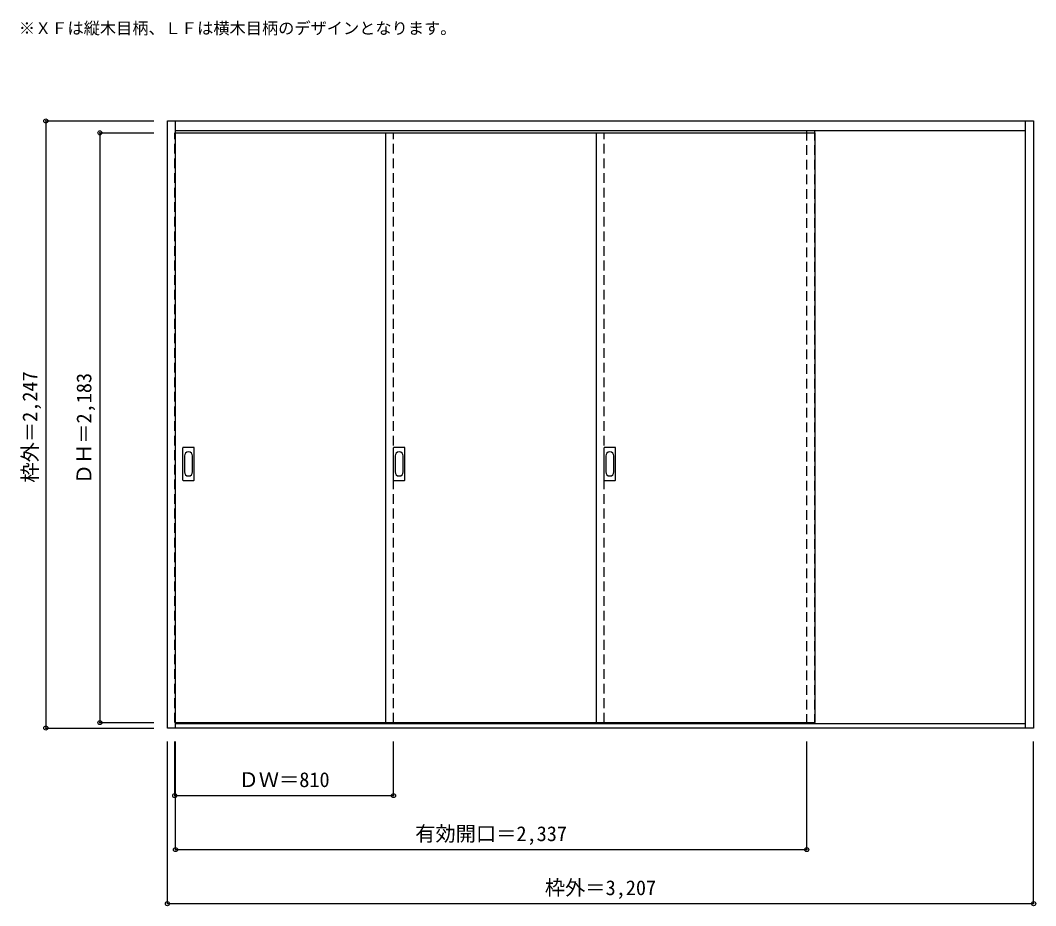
# Model space of a CAD drawing. Units: millimetres, scale not verified. Extents: x -1398 to 2361, y -1423 to 1854.
import ezdxf
from ezdxf.enums import TextEntityAlignment as Align

# ---------------------------------------------------------------- set-up
doc = ezdxf.new("R2010")
doc.units = ezdxf.units.MM
doc.header["$LTSCALE"] = 30
doc.header["$PDMODE"] = 32
doc.header["$PDSIZE"] = 15
doc.linetypes.add('DASHED1', pattern=[1.8, 1.2, -0.6])
for name, color, linetype in [('0-0', 3, 'Continuous'), ('0-1_寸法', 7, 'Continuous'), ('0-2_文字', 7, 'Continuous')]:
    doc.layers.add(name, color=color, linetype=linetype)
doc.styles.add('ＭＳ ゴシック', font='')
doc.styles.get('ＭＳ ゴシック').set_extended_font_data('MS Gothic')

msp = doc.modelspace()

# ---------------------------------------------------------------- linework, layer by layer
at = {"layer": '0-0'}
for p, q in [((-853.68, -765.47), (-853.68, 1481.53)), ((-853.68, 1481.53), (2353.32, 1481.53)), ((-823.68, -765.47), (-823.68, 1481.53)), ((2323.32, -765.47), (2323.32, 1481.53)), ((2353.32, 1481.53), (2353.32, -765.47)), ((-823.68, 1445.53), (2323.32, 1445.53)), ((-823.68, 1437.53), (1543.32, 1437.53)), ((-46.68, 1437.53), (-46.68, -745.47)), ((733.32, 1437.53), (733.32, -745.47)), ((1543.32, 1437.53), (1543.32, -745.47)), ((-796.68, 152.53), (-796.68, 271.53)), ((-756.18, 273.03), (-795.18, 273.03)), ((-754.68, 152.53), (-754.68, 271.53)), ((-16.68, 152.53), (-16.68, 271.53)), ((23.82, 273.03), (-15.18, 273.03)), ((25.32, 152.53), (25.32, 271.53)), ((763.32, 152.53), (763.32, 271.53)), ((803.82, 273.03), (764.82, 273.03)), ((805.32, 152.53), (805.32, 271.53)), ((-795.18, 151.03), (-756.18, 151.03)), ((-15.18, 151.03), (23.82, 151.03)), ((764.82, 151.03), (803.82, 151.03)), ((-823.68, -745.47), (1543.32, -745.47)), ((2323.32, -750.47), (-823.68, -750.47)), ((2353.32, -765.47), (-853.68, -765.47))]:
    msp.add_line(p, q, dxfattribs=at)
at = {"layer": '0-0', "color": 4, "linetype": 'DASHED1'}
for p, q in [((-16.68, -745.47), (-16.68, 1437.53)), ((763.32, -745.47), (763.32, 1437.53)), ((1513.32, -750.47), (1513.32, 1445.53)), ((1543.32, -750.47), (1543.32, 1445.53)), ((-823.68, -745.47), (-826.68, -745.47))]:
    msp.add_line(p, q, dxfattribs=at)
at = {"layer": '0-0', "color": 7}
for p, q in [((-790.68, 241.63), (-790.68, 182.43)), ((-760.68, 182.43), (-760.68, 241.63)), ((-10.68, 241.63), (-10.68, 182.43)), ((19.32, 182.43), (19.32, 241.63)), ((769.32, 241.63), (769.32, 182.43)), ((799.32, 182.43), (799.32, 241.63))]:
    msp.add_line(p, q, dxfattribs=at)
at = {"layer": '0-0', "color": 4, "linetype": 'DASHED1'}
msp.add_lwpolyline([(-826.68, -745.47), (-826.68, 1437.53), (-823.68, 1437.53)], dxfattribs=at)
at = {"layer": '0-0'}
for centre, start, end in [((-795.18, 271.53), 90, 180), ((-756.18, 271.53), 0, 90), ((-15.18, 271.53), 90, 180), ((23.82, 271.53), 0, 90), ((764.82, 271.53), 90, 180), ((803.82, 271.53), 0, 90), ((-795.18, 152.53), 180, 270), ((-756.18, 152.53), 270, 0), ((-15.18, 152.53), 180, 270), ((23.82, 152.53), 270, 0), ((764.82, 152.53), 180, 270), ((803.82, 152.53), 270, 0)]:
    msp.add_arc(centre, 1.5, start, end, dxfattribs=at)
at = {"layer": '0-0', "color": 7}
for centre, start, end in [((-775.68, 241.63), 0, 180), ((4.32, 241.63), 0, 180), ((784.32, 241.63), 0, 180), ((-775.68, 182.43), 180, 0), ((4.32, 182.43), 180, 0), ((784.32, 182.43), 180, 0)]:
    msp.add_arc(centre, 15, start, end, dxfattribs=at)
at = {"layer": '0-1_寸法', "color": 4}
for p, q in [((-1303.68, 1481.53), (-1303.68, -765.47)), ((-1303.68, 1481.53), (-903.68, 1481.53)), ((-1103.68, 1437.53), (-903.68, 1437.53)), ((-1103.68, 1437.53), (-1103.68, -745.47)), ((-1103.68, -745.47), (-903.68, -745.47)), ((-1303.68, -765.47), (-903.68, -765.47)), ((-853.68, -1415.47), (-853.68, -815.47)), ((-826.68, -1015.47), (-826.68, -815.47)), ((-823.68, -1215.47), (-823.68, -815.47))]:
    msp.add_line(p, q, dxfattribs=at)
for points in [[(-853.68, -1415.47), (2353.32, -1415.47), (2353.32, -815.47)], [(-826.68, -1015.47), (-16.68, -1015.47), (-16.68, -815.47)], [(-823.68, -1215.47), (1513.32, -1215.47), (1513.32, -815.47)]]:
    msp.add_lwpolyline(points, dxfattribs=at)
at = {"layer": '0-1_寸法'}
for p in [(-1303.68, 1481.53), (-1103.68, 1437.53), (-1103.68, -745.47), (-1303.68, -765.47), (-826.68, -1015.47), (-16.68, -1015.47), (-823.68, -1215.47), (1513.32, -1215.47), (-853.68, -1415.47), (2353.32, -1415.47)]:
    msp.add_point(p, dxfattribs=at)

# ---------------------------------------------------------------- texts
at = {"layer": '0-1_寸法', "style": 'ＭＳ ゴシック'}
for s, p in [('枠外＝2,247', (-1318.68, 142.78)), ('ＤＨ＝2,183', (-1118.68, 136.78))]:
    msp.add_text(s, height=54.99, rotation=90, dxfattribs=at).set_placement(p, align=Align.BOTTOM_LEFT)
for s, p in [('ＤＷ＝810', (-590.43, -1000.47)), ('有効開口＝2,337', (63.57, -1200.47)), ('枠外＝3,207', (543.57, -1400.47))]:
    msp.add_text(s, height=54.99, dxfattribs=at).set_placement(p, align=Align.BOTTOM_LEFT)
at = {"layer": '0-2_文字', "style": 'ＭＳ ゴシック'}
msp.add_text('※ＸＦは縦木目柄、ＬＦは横木目柄のデザインとなります。', height=43.99, dxfattribs=at).set_placement((-1403.68, 1789.65), align=Align.BOTTOM_LEFT)

doc.saveas('drawing.dxf')
